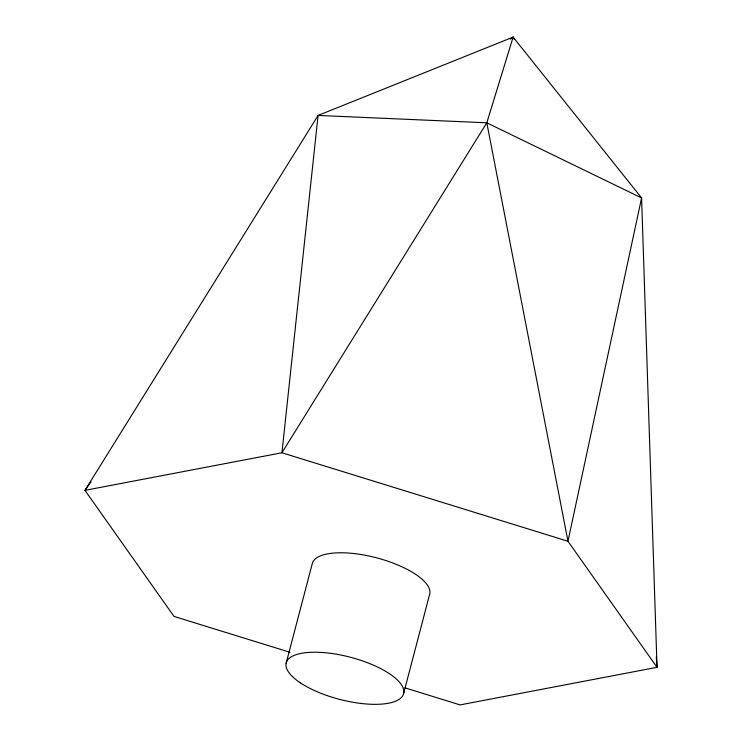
<?xml version="1.0" encoding="UTF-8"?>
<svg xmlns="http://www.w3.org/2000/svg" width="742" height="742" viewBox="0 0 742 742"><rect width="100%" height="100%" fill="white"/><g stroke="black" fill="none" stroke-linecap="round" stroke-linejoin="round"><path stroke-width="1.11" d="M286.134 663.292L312.224 563.846A60.668 21.741 14.7 0 1 375.387 557.511A60.668 21.741 14.7 0 1 429.776 593.823L403.685 693.269M289.992 652.292L174.027 616.417L84.959 490.351L281.932 452.768L486.808 122.81L513.121 37.1L641.589 197.938L657.041 667.318L460.068 704.9L404.844 687.815M91.016 481.873L84.959 490.351L318.086 115.437L513.121 37.1L514.16 39.168M510.273 39.094L513.121 37.1M486.808 122.81L567.973 541.252L641.589 197.938L486.808 122.81L318.086 115.437L281.932 452.768L567.973 541.252L657.041 667.318L656.28 656.93M300.25 682.761A60.668 21.741 14.7 0 0 400.55 698.278A60.668 21.741 14.7 0 0 333.937 653.804A60.668 21.741 14.7 0 0 300.25 682.761"/></g></svg>
